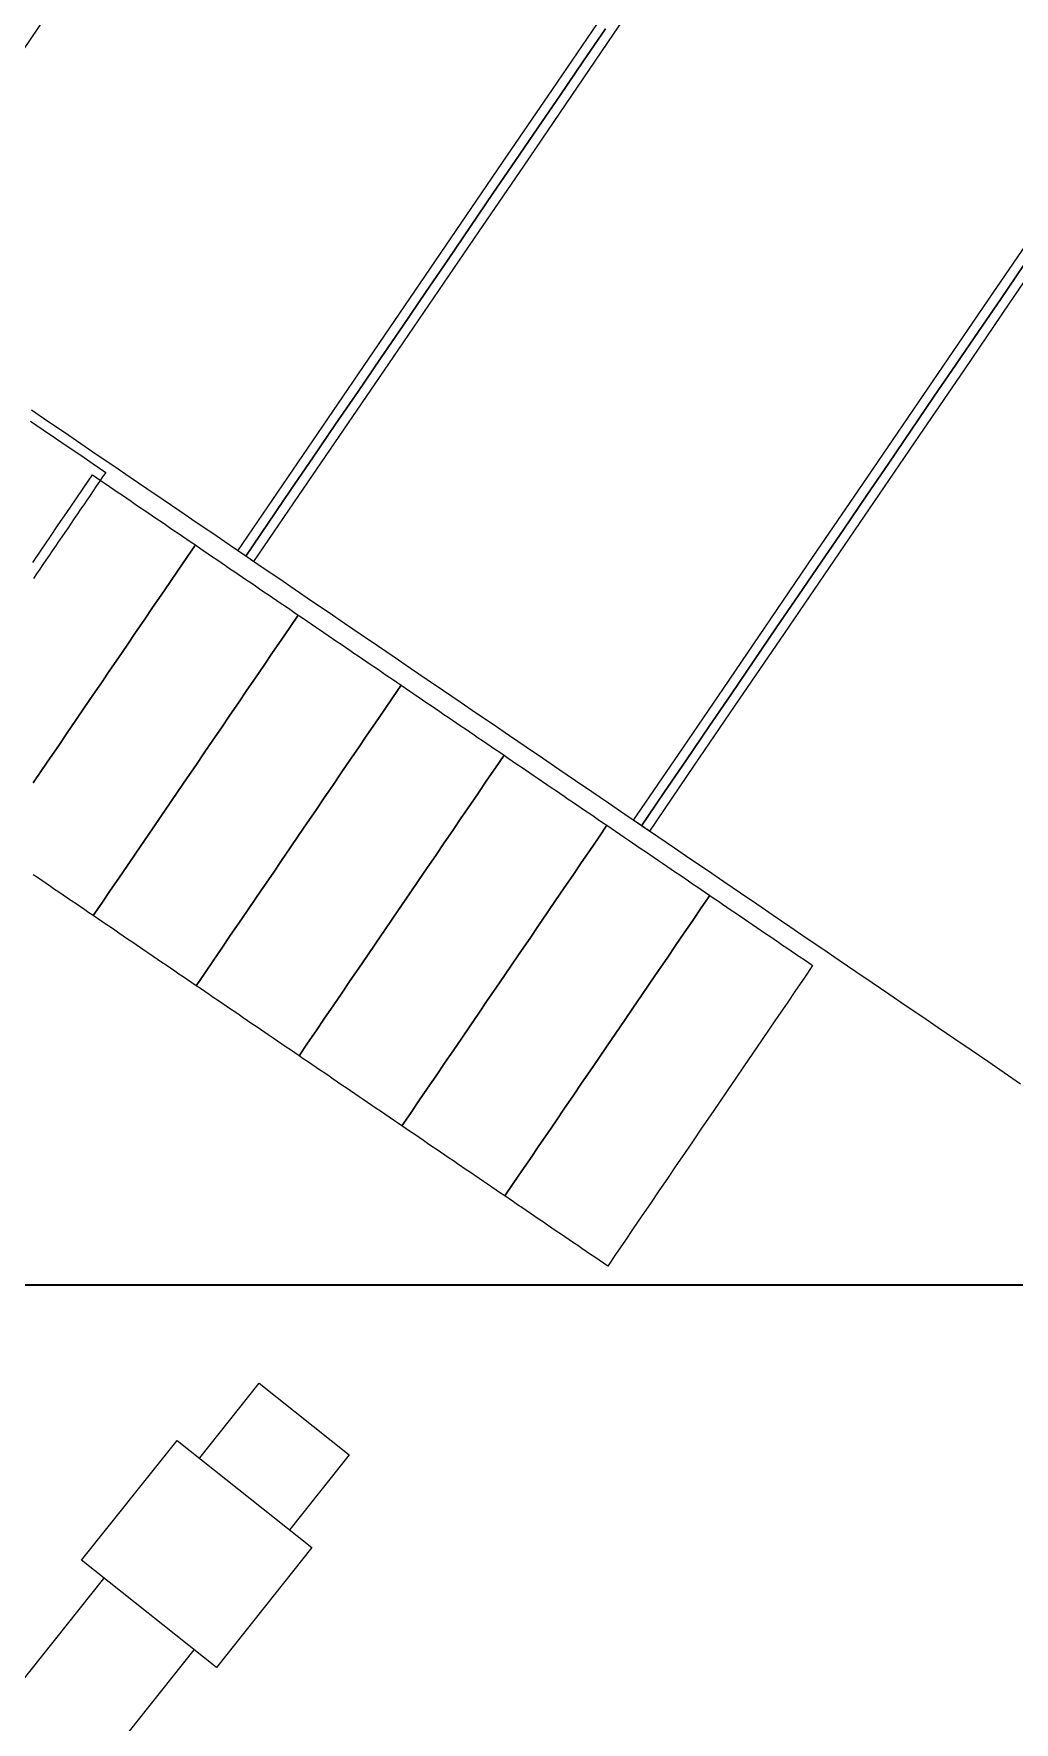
# Model space of a CAD drawing. Header units: millimetres. Extents: x -100577 to 287200, y -212120 to 238461.
# Drawn here: x 26389 to 31507, y 10621 to 19440 of the extents above; entities that cross this region are included whole.
import ezdxf

# ---------------------------------------------------------------- set-up
doc = ezdxf.new("R2010")
doc.units = ezdxf.units.MM
doc.layers.add('10_見えがかり', color=7, linetype='Continuous', lineweight=13)
doc.layers.add('30_敷地・外構', color=8, linetype='Continuous', lineweight=9)

msp = doc.modelspace()

# ---------------------------------------------------------------- linework, layer by layer
at = {"layer": '10_見えがかり'}
for points in [[(28217.9, 22270.3), (28224.8, 22265.6), (28231.7, 22260.9), (28238.6, 22256.2), (28245.5, 22251.5), (28286.8, 22223.4), (27348.1, 20846.2), (27113.4, 20501.9), (26409.4, 19469), (26174.7, 19124.7)], [(29648.5, 19782.5), (29413.9, 19438.2), (28944.5, 18749.6), (28709.8, 18405.3), (28475.2, 18061), (28240.5, 17716.7), (27771.1, 17028.1), (27536.5, 16683.8), (27522.7, 16693.2), (27515.8, 16697.9), (27502, 16707.3), (27495.1, 16712), (27453.8, 16740.1), (27688.5, 17084.4), (27923.2, 17428.7), (28861.9, 18805.9), (29096.6, 19150.2), (29331.2, 19494.5)], [(31714.3, 18374.4), (31479.6, 18030.1), (31245, 17685.8), (31010.3, 17341.5), (30775.6, 16997.2), (30540.9, 16652.9), (30306.3, 16308.6), (30071.6, 15964.3), (29836.9, 15620.1), (29602.2, 15275.8), (29595.3, 15280.4), (29588.5, 15285.1), (29581.6, 15289.8), (29567.8, 15299.2), (29560.9, 15303.9), (29554, 15308.6), (29547.1, 15313.3), (29540.3, 15318), (29533.4, 15322.7), (29526.5, 15327.4), (29519.6, 15332.1), (29754.3, 15676.4), (29988.9, 16020.7), (30458.3, 16709.3), (30693, 17053.6), (30927.6, 17397.8), (31162.3, 17742.1), (31397, 18086.4), (31631.7, 18430.7)], [(20327, 12902.8), (24299.6, 12903), (25299.5, 12903.1), (30299.1, 12903.3), (31299, 12903.4), (32298.9, 12903.5), (32298.9, 12220.8)], [(32303, 12220.8), (32303, 12906.2), (21089.6, 12906.9)], [(27255.2, 12001.3), (27565.3, 12391.1)], [(27565.3, 12391.1), (28034.8, 12017.6), (27724.8, 11627.8)], [(27136.6, 12093.2), (27841, 11532.9), (27342.9, 10906.8), (26638.6, 11467.1), (27136.6, 12093.2)], [(27224.3, 10998.6), (25420.3, 8730.6), (24950.7, 9104.1), (26754.7, 11372.1)]]:
    msp.add_lwpolyline(points, dxfattribs=at)
at = {"layer": '30_敷地・外構'}
for points in [[(29372.5, 19466.3), (29255.2, 19294.2), (29137.9, 19122), (29020.5, 18949.9), (28903.2, 18777.7), (28785.9, 18605.6), (28668.5, 18433.4), (28551.2, 18261.3), (28433.8, 18089.1), (28316.5, 17917), (28199.2, 17744.8), (28081.8, 17572.7), (27964.5, 17400.6), (27847.2, 17228.4), (27729.8, 17056.3), (27612.5, 16884.1), (27495.1, 16712), (27409.1, 16770.6), (27323, 16829.3), (27236.9, 16888), (27150.9, 16946.6), (27064.8, 17005.3), (26978.7, 17064), (26892.6, 17122.6), (26806.6, 17181.3), (26720.5, 17240), (26634.4, 17298.7), (26548.3, 17357.3), (26462.3, 17416), (26376.2, 17474.7)], [(27495.1, 16712), (27612.5, 16884.1), (27729.8, 17056.3), (27847.2, 17228.4), (27964.5, 17400.6), (28081.8, 17572.7), (28199.2, 17744.8), (28316.5, 17917), (28433.8, 18089.1), (28551.2, 18261.3), (28668.5, 18433.4), (28785.9, 18605.6), (28903.2, 18777.7), (29020.5, 18949.9), (29137.9, 19122), (29255.2, 19294.2), (29372.5, 19466.3)], [(31555.6, 18230.4), (31438.3, 18058.3), (31321, 17886.1), (31203.6, 17714), (31086.3, 17541.8), (30969, 17369.7), (30851.6, 17197.5), (30734.3, 17025.4), (30617, 16853.2), (30499.6, 16681.1), (30382.3, 16508.9), (30264.9, 16336.8), (30147.6, 16164.7), (30030.3, 15992.5), (29912.9, 15820.4), (29795.6, 15648.2), (29678.3, 15476.1), (29560.9, 15303.9), (29474.8, 15362.6), (29388.8, 15421.3), (29302.7, 15479.9), (29216.6, 15538.6), (29130.5, 15597.3), (29044.5, 15655.9), (28958.4, 15714.6), (28872.3, 15773.3), (28786.3, 15831.9), (28700.2, 15890.6), (28614.1, 15949.3), (28528, 16007.9), (28442, 16066.6), (28355.9, 16125.3), (28269.8, 16183.9), (28183.7, 16242.6), (28097.7, 16301.3), (28011.6, 16360), (27925.5, 16418.6), (27839.4, 16477.3), (27753.4, 16536), (27667.3, 16594.6), (27581.2, 16653.3), (27495.1, 16712)], [(29560.9, 15303.9), (29678.3, 15476.1), (29795.6, 15648.2), (29912.9, 15820.4), (30030.3, 15992.5), (30147.6, 16164.7), (30264.9, 16336.8), (30382.3, 16508.9), (30499.6, 16681.1), (30617, 16853.2), (30734.3, 17025.4), (30851.6, 17197.5), (30969, 17369.7), (31086.3, 17541.8), (31203.6, 17714), (31321, 17886.1), (31438.3, 18058.3), (31555.6, 18230.4)], [(26372.1, 17416.9), (26437.5, 17372.3), (26503, 17327.7), (26568.4, 17283.1), (26633.8, 17238.6), (26699.2, 17194), (26764.6, 17149.4), (26748.2, 17125.3), (26731.8, 17101.2), (26715.3, 17077.1), (26698.9, 17053), (26682.5, 17028.9), (26666.1, 17004.8), (26649.6, 16980.7), (26633.2, 16956.6), (26616.8, 16932.5), (26600.4, 16908.4), (26583.9, 16884.3), (26567.5, 16860.2), (26551.1, 16836.1), (26534.6, 16812), (26518.2, 16787.9), (26501.8, 16763.8), (26485.4, 16739.7), (26468.9, 16715.6), (26452.5, 16691.5), (26436.1, 16667.4), (26419.7, 16643.3), (26403.2, 16619.2), (26386.8, 16595.1)], [(26383, 16678.3), (26427.6, 16743.7), (26472.2, 16809.1), (26516.8, 16874.6), (26561.4, 16940), (26606, 17005.4), (26650.6, 17070.8), (26695.1, 17136.2), (26717.5, 17121), (26739.9, 17105.7), (26762.3, 17090.5), (26784.7, 17075.2), (26807, 17060), (26829.4, 17044.7), (26851.8, 17029.5), (26874.2, 17014.2), (26896.6, 16998.9), (26918.9, 16983.7), (26941.3, 16968.4), (26963.7, 16953.2), (26986.1, 16937.9), (27008.5, 16922.7), (27030.8, 16907.4), (27053.2, 16892.2), (27075.6, 16876.9), (27098, 16861.7), (27120.4, 16846.4), (27142.7, 16831.2), (27165.1, 16815.9), (27187.5, 16800.6), (27209.9, 16785.4), (27232.2, 16770.1), (27187.7, 16704.7), (27143.1, 16639.3), (27098.5, 16573.9), (27053.9, 16508.5), (27009.3, 16443.1), (26964.7, 16377.6), (26920.1, 16312.2), (26875.5, 16246.8), (26831, 16181.4), (26786.4, 16116), (26741.8, 16050.6), (26697.2, 15985.1), (26652.6, 15919.7), (26608, 15854.3), (26563.4, 15788.9), (26518.8, 15723.5), (26474.2, 15658.1), (26429.7, 15592.6), (26385.1, 15527.2)], [(26385.1, 15527.2), (26429.7, 15592.6), (26474.2, 15658.1), (26518.8, 15723.5), (26563.4, 15788.9), (26608, 15854.3), (26652.6, 15919.7), (26697.2, 15985.1), (26741.8, 16050.6), (26786.4, 16116), (26831, 16181.4), (26875.5, 16246.8), (26920.1, 16312.2), (26964.7, 16377.6), (27009.3, 16443.1), (27053.9, 16508.5), (27098.5, 16573.9), (27143.1, 16639.3), (27187.7, 16704.7), (27232.2, 16770.1), (27254.6, 16754.9), (27277, 16739.6), (27299.4, 16724.4), (27321.8, 16709.1), (27344.1, 16693.9), (27366.5, 16678.6), (27388.9, 16663.4), (27411.3, 16648.1), (27433.7, 16632.9), (27456, 16617.6), (27478.4, 16602.3), (27500.8, 16587.1), (27523.2, 16571.8), (27545.6, 16556.6), (27567.9, 16541.3), (27590.3, 16526.1), (27612.7, 16510.8), (27635.1, 16495.6), (27657.5, 16480.3), (27679.8, 16465.1), (27702.2, 16449.8), (27724.6, 16434.6), (27747, 16419.3), (27769.3, 16404), (27724.8, 16338.6), (27680.2, 16273.2), (27635.6, 16207.8), (27591, 16142.4), (27546.4, 16077), (27501.8, 16011.5), (27457.2, 15946.1), (27412.6, 15880.7), (27368.1, 15815.3), (27323.5, 15749.9), (27278.9, 15684.5), (27234.3, 15619.1), (27189.7, 15553.6), (27145.1, 15488.2), (27100.5, 15422.8), (27055.9, 15357.4), (27011.3, 15292), (26966.8, 15226.6), (26922.2, 15161.1), (26877.6, 15095.7), (26833, 15030.3), (26788.4, 14964.9), (26743.8, 14899.5), (26699.2, 14834.1), (26676.9, 14849.3), (26654.5, 14864.6), (26632.1, 14879.8), (26609.7, 14895.1), (26587.3, 14910.3), (26565, 14925.6), (26542.6, 14940.8), (26520.2, 14956.1), (26497.8, 14971.3), (26475.4, 14986.6), (26453.1, 15001.9), (26430.7, 15017.1), (26408.3, 15032.4), (26385.9, 15047.6)], [(26699.2, 14834.1), (26743.8, 14899.5), (26788.4, 14964.9), (26833, 15030.3), (26877.6, 15095.7), (26922.2, 15161.1), (26966.8, 15226.6), (27011.3, 15292), (27055.9, 15357.4), (27100.5, 15422.8), (27145.1, 15488.2), (27189.7, 15553.6), (27234.3, 15619.1), (27278.9, 15684.5), (27323.5, 15749.9), (27368.1, 15815.3), (27412.6, 15880.7), (27457.2, 15946.1), (27501.8, 16011.5), (27546.4, 16077), (27591, 16142.4), (27635.6, 16207.8), (27680.2, 16273.2), (27724.8, 16338.6), (27769.3, 16404), (27791.7, 16388.8), (27814.1, 16373.5), (27836.5, 16358.3), (27858.9, 16343), (27881.2, 16327.8), (27903.6, 16312.5), (27926, 16297.3), (27948.4, 16282), (27970.8, 16266.8), (27993.1, 16251.5), (28015.5, 16236.3), (28037.9, 16221), (28060.3, 16205.7), (28082.7, 16190.5), (28105, 16175.2), (28127.4, 16160), (28149.8, 16144.7), (28172.2, 16129.5), (28194.6, 16114.2), (28216.9, 16099), (28239.3, 16083.7), (28261.7, 16068.5), (28284.1, 16053.2), (28306.4, 16038), (28261.9, 15972.5), (28217.3, 15907.1), (28172.7, 15841.7), (28128.1, 15776.3), (28083.5, 15710.9), (28038.9, 15645.5), (27994.3, 15580), (27949.7, 15514.6), (27905.2, 15449.2), (27860.6, 15383.8), (27816, 15318.4), (27771.4, 15253), (27726.8, 15187.5), (27682.2, 15122.1), (27637.6, 15056.7), (27593, 14991.3), (27548.4, 14925.9), (27503.9, 14860.5), (27459.3, 14795), (27414.7, 14729.6), (27370.1, 14664.2), (27325.5, 14598.8), (27280.9, 14533.4), (27236.3, 14468), (27214, 14483.2), (27191.6, 14498.5), (27169.2, 14513.7), (27146.8, 14529), (27124.4, 14544.2), (27102.1, 14559.5), (27079.7, 14574.7), (27057.3, 14590), (27034.9, 14605.3), (27012.5, 14620.5), (26990.2, 14635.8), (26967.8, 14651), (26945.4, 14666.3), (26923, 14681.5), (26900.6, 14696.8), (26878.3, 14712), (26855.9, 14727.3), (26833.5, 14742.5), (26811.1, 14757.8), (26788.7, 14773), (26766.4, 14788.3), (26744, 14803.6), (26721.6, 14818.8), (26699.2, 14834.1)], [(27236.3, 14468), (27280.9, 14533.4), (27325.5, 14598.8), (27370.1, 14664.2), (27414.7, 14729.6), (27459.3, 14795), (27503.9, 14860.5), (27548.4, 14925.9), (27593, 14991.3), (27637.6, 15056.7), (27682.2, 15122.1), (27726.8, 15187.5), (27771.4, 15253), (27816, 15318.4), (27860.6, 15383.8), (27905.2, 15449.2), (27949.7, 15514.6), (27994.3, 15580), (28038.9, 15645.5), (28083.5, 15710.9), (28128.1, 15776.3), (28172.7, 15841.7), (28217.3, 15907.1), (28261.9, 15972.5), (28306.4, 16038), (28328.8, 16022.7), (28351.2, 16007.4), (28373.6, 15992.2), (28396, 15976.9), (28418.3, 15961.7), (28440.7, 15946.4), (28463.1, 15931.2), (28485.5, 15915.9), (28507.9, 15900.7), (28530.2, 15885.4), (28552.6, 15870.2), (28575, 15854.9), (28597.4, 15839.7), (28619.8, 15824.4), (28642.1, 15809.1), (28664.5, 15793.9), (28686.9, 15778.6), (28709.3, 15763.4), (28731.7, 15748.1), (28754, 15732.9), (28776.4, 15717.6), (28798.8, 15702.4), (28821.2, 15687.1), (28843.5, 15671.9), (28799, 15606.4), (28754.4, 15541), (28709.8, 15475.6), (28665.2, 15410.2), (28620.6, 15344.8), (28576, 15279.4), (28531.4, 15213.9), (28486.8, 15148.5), (28442.3, 15083.1), (28397.7, 15017.7), (28353.1, 14952.3), (28308.5, 14886.9), (28263.9, 14821.5), (28219.3, 14756), (28174.7, 14690.6), (28130.1, 14625.2), (28085.5, 14559.8), (28041, 14494.4), (27996.4, 14429), (27951.8, 14363.5), (27907.2, 14298.1), (27862.6, 14232.7), (27818, 14167.3), (27773.4, 14101.9), (27751.1, 14117.1), (27728.7, 14132.4), (27706.3, 14147.6), (27683.9, 14162.9), (27661.5, 14178.1), (27639.2, 14193.4), (27616.8, 14208.7), (27594.4, 14223.9), (27572, 14239.2), (27549.6, 14254.4), (27527.3, 14269.7), (27504.9, 14284.9), (27482.5, 14300.2), (27460.1, 14315.4), (27437.7, 14330.7), (27415.4, 14345.9), (27393, 14361.2), (27370.6, 14376.4), (27348.2, 14391.7), (27325.8, 14407), (27303.5, 14422.2), (27281.1, 14437.5), (27258.7, 14452.7), (27236.3, 14468)], [(27773.4, 14101.9), (27818, 14167.3), (27862.6, 14232.7), (27907.2, 14298.1), (27951.8, 14363.5), (27996.4, 14429), (28041, 14494.4), (28085.5, 14559.8), (28130.1, 14625.2), (28174.7, 14690.6), (28219.3, 14756), (28263.9, 14821.5), (28308.5, 14886.9), (28353.1, 14952.3), (28397.7, 15017.7), (28442.3, 15083.1), (28486.8, 15148.5), (28531.4, 15213.9), (28576, 15279.4), (28620.6, 15344.8), (28665.2, 15410.2), (28709.8, 15475.6), (28754.4, 15541), (28799, 15606.4), (28843.5, 15671.9), (28865.9, 15656.6), (28888.3, 15641.4), (28910.7, 15626.1), (28933.1, 15610.8), (28955.4, 15595.6), (28977.8, 15580.3), (29000.2, 15565.1), (29022.6, 15549.8), (29045, 15534.6), (29067.3, 15519.3), (29089.7, 15504.1), (29112.1, 15488.8), (29134.5, 15473.6), (29156.9, 15458.3), (29179.2, 15443.1), (29201.6, 15427.8), (29224, 15412.5), (29246.4, 15397.3), (29268.8, 15382), (29291.1, 15366.8), (29313.5, 15351.5), (29335.9, 15336.3), (29358.3, 15321), (29380.6, 15305.8), (29336.1, 15240.4), (29291.5, 15174.9), (29246.9, 15109.5), (29202.3, 15044.1), (29157.7, 14978.7), (29113.1, 14913.3), (29068.5, 14847.9), (29023.9, 14782.4), (28979.4, 14717), (28934.8, 14651.6), (28890.2, 14586.2), (28845.6, 14520.8), (28801, 14455.4), (28756.4, 14389.9), (28711.8, 14324.5), (28667.2, 14259.1), (28622.6, 14193.7), (28578.1, 14128.3), (28533.5, 14062.9), (28488.9, 13997.4), (28444.3, 13932), (28399.7, 13866.6), (28355.1, 13801.2), (28310.5, 13735.8), (28288.2, 13751), (28265.8, 13766.3), (28243.4, 13781.5), (28221, 13796.8), (28198.6, 13812.1), (28176.3, 13827.3), (28153.9, 13842.6), (28131.5, 13857.8), (28109.1, 13873.1), (28086.7, 13888.3), (28064.4, 13903.6), (28042, 13918.8), (28019.6, 13934.1), (27997.2, 13949.3), (27974.8, 13964.6), (27952.5, 13979.8), (27930.1, 13995.1), (27907.7, 14010.4), (27885.3, 14025.6), (27862.9, 14040.9), (27840.6, 14056.1), (27818.2, 14071.4), (27795.8, 14086.6), (27773.4, 14101.9)], [(28310.5, 13735.8), (28355.1, 13801.2), (28399.7, 13866.6), (28444.3, 13932), (28488.9, 13997.4), (28533.5, 14062.9), (28578.1, 14128.3), (28622.6, 14193.7), (28667.2, 14259.1), (28711.8, 14324.5), (28756.4, 14389.9), (28801, 14455.4), (28845.6, 14520.8), (28890.2, 14586.2), (28934.8, 14651.6), (28979.4, 14717), (29023.9, 14782.4), (29068.5, 14847.9), (29113.1, 14913.3), (29157.7, 14978.7), (29202.3, 15044.1), (29246.9, 15109.5), (29291.5, 15174.9), (29336.1, 15240.4), (29380.6, 15305.8), (29403, 15290.5), (29425.4, 15275.3), (29447.8, 15260), (29470.2, 15244.8), (29492.5, 15229.5), (29514.9, 15214.2), (29537.3, 15199), (29559.7, 15183.7), (29582.1, 15168.5), (29604.4, 15153.2), (29626.8, 15138), (29649.2, 15122.7), (29671.6, 15107.5), (29694, 15092.2), (29716.3, 15077), (29738.7, 15061.7), (29761.1, 15046.5), (29783.5, 15031.2), (29805.9, 15015.9), (29828.2, 15000.7), (29850.6, 14985.4), (29873, 14970.2), (29895.4, 14954.9), (29917.7, 14939.7), (29873.2, 14874.3), (29828.6, 14808.8), (29784, 14743.4), (29739.4, 14678), (29694.8, 14612.6), (29650.2, 14547.2), (29605.6, 14481.8), (29561, 14416.3), (29516.5, 14350.9), (29471.9, 14285.5), (29427.3, 14220.1), (29382.7, 14154.7), (29338.1, 14089.3), (29293.5, 14023.9), (29248.9, 13958.4), (29204.3, 13893), (29159.7, 13827.6), (29115.2, 13762.2), (29070.6, 13696.8), (29026, 13631.4), (28981.4, 13565.9), (28936.8, 13500.5), (28892.2, 13435.1), (28847.6, 13369.7), (28825.3, 13384.9), (28802.9, 13400.2), (28780.5, 13415.5), (28758.1, 13430.7), (28735.7, 13446), (28713.4, 13461.2), (28691, 13476.5), (28668.6, 13491.7), (28646.2, 13507), (28623.8, 13522.2), (28601.5, 13537.5), (28579.1, 13552.7), (28556.7, 13568), (28534.3, 13583.2), (28511.9, 13598.5), (28489.6, 13613.8), (28467.2, 13629), (28444.8, 13644.3), (28422.4, 13659.5), (28400, 13674.8), (28377.7, 13690), (28355.3, 13705.3), (28332.9, 13720.5), (28310.5, 13735.8)], [(31540.6, 13954.5), (31454.5, 14013.2), (31368.5, 14071.9), (31282.4, 14130.5), (31196.3, 14189.2), (31110.2, 14247.9), (31024.2, 14306.5), (30938.1, 14365.2), (30852, 14423.9), (30765.9, 14482.6), (30679.9, 14541.2), (30593.8, 14599.9), (30507.7, 14658.6), (30421.7, 14717.2), (30335.6, 14775.9), (30249.5, 14834.6), (30163.4, 14893.2), (30077.4, 14951.9), (29991.3, 15010.6), (29905.2, 15069.2), (29819.1, 15127.9), (29733.1, 15186.6), (29647, 15245.2), (29560.9, 15303.9)], [(28847.6, 13369.7), (28892.2, 13435.1), (28936.8, 13500.5), (28981.4, 13565.9), (29026, 13631.4), (29070.6, 13696.8), (29115.2, 13762.2), (29159.7, 13827.6), (29204.3, 13893), (29248.9, 13958.4), (29293.5, 14023.9), (29338.1, 14089.3), (29382.7, 14154.7), (29427.3, 14220.1), (29471.9, 14285.5), (29516.5, 14350.9), (29561, 14416.3), (29605.6, 14481.8), (29650.2, 14547.2), (29694.8, 14612.6), (29739.4, 14678), (29784, 14743.4), (29828.6, 14808.8), (29873.2, 14874.3), (29917.7, 14939.7), (29940.1, 14924.4), (29962.5, 14909.2), (29984.9, 14893.9), (30007.3, 14878.7), (30029.6, 14863.4), (30052, 14848.2), (30074.4, 14832.9), (30096.8, 14817.6), (30119.2, 14802.4), (30141.5, 14787.1), (30163.9, 14771.9), (30186.3, 14756.6), (30208.7, 14741.4), (30231.1, 14726.1), (30253.4, 14710.9), (30275.8, 14695.6), (30298.2, 14680.4), (30320.6, 14665.1), (30343, 14649.9), (30365.3, 14634.6), (30387.7, 14619.3), (30410.1, 14604.1), (30432.5, 14588.8), (30454.8, 14573.6), (30410.3, 14508.2), (30365.7, 14442.8), (30321.1, 14377.3), (30276.5, 14311.9), (30231.9, 14246.5), (30187.3, 14181.1), (30142.7, 14115.7), (30098.1, 14050.3), (30053.6, 13984.8), (30009, 13919.4), (29964.4, 13854), (29919.8, 13788.6), (29875.2, 13723.2), (29830.6, 13657.8), (29786, 13592.3), (29741.4, 13526.9), (29696.8, 13461.5), (29652.3, 13396.1), (29607.7, 13330.7), (29563.1, 13265.3), (29518.5, 13199.8), (29473.9, 13134.4), (29429.3, 13069), (29384.7, 13003.6), (29362.4, 13018.9), (29340, 13034.1), (29317.6, 13049.4), (29295.2, 13064.6), (29272.8, 13079.9), (29250.5, 13095.1), (29228.1, 13110.4), (29205.7, 13125.6), (29183.3, 13140.9), (29160.9, 13156.1), (29138.6, 13171.4), (29116.2, 13186.6), (29093.8, 13201.9), (29071.4, 13217.2), (29049, 13232.4), (29026.7, 13247.7), (29004.3, 13262.9), (28981.9, 13278.2), (28959.5, 13293.4), (28937.1, 13308.7), (28914.8, 13323.9), (28892.4, 13339.2), (28870, 13354.4), (28847.6, 13369.7)]]:
    msp.add_lwpolyline(points, dxfattribs=at)

doc.saveas('drawing.dxf')
